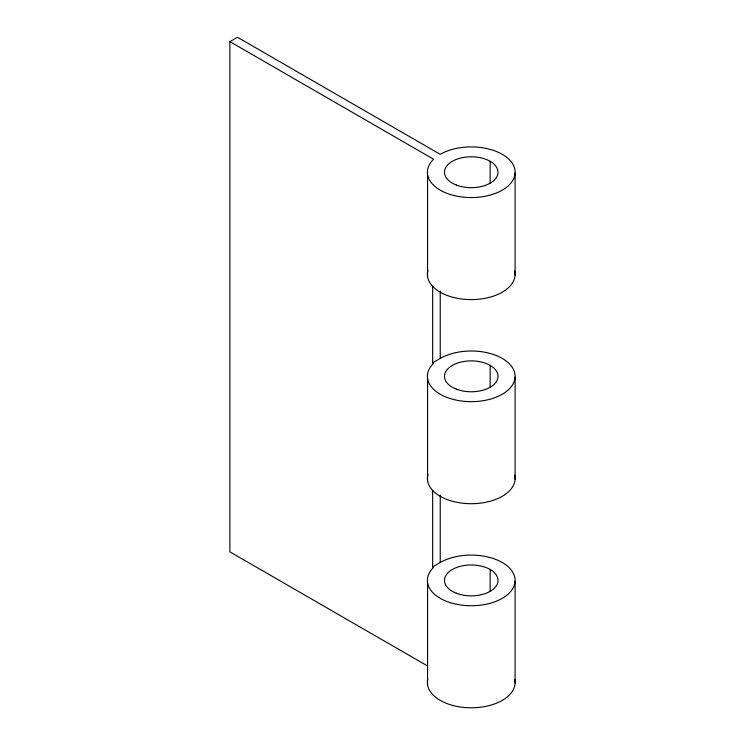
<?xml version="1.0" encoding="UTF-8"?>
<svg xmlns="http://www.w3.org/2000/svg" width="745" height="745" viewBox="0 0 745 745"><rect width="100%" height="100%" fill="white"/><g stroke="black" fill="none" stroke-linecap="round" stroke-linejoin="round"><path stroke-width="1.12" d="M229.879 41.618L237.45 37.25L440.23 154.327A43.871 25.33 0 0 1 512.551 163.695A43.871 25.33 0 0 1 466.975 197.444A43.871 25.33 0 0 1 433.599 159.234L229.879 41.618L229.879 551.849L427.574 665.993M432.659 362.787L440.23 358.42A43.871 25.33 0 0 1 512.551 367.788A43.871 25.33 0 0 1 466.975 401.536A43.871 25.33 0 0 1 433.599 363.327L432.659 362.787L432.659 286.248M432.659 566.88L440.23 562.512A43.871 25.33 0 0 1 512.551 571.881A43.871 25.33 0 0 1 466.975 605.629A43.871 25.33 0 0 1 433.599 567.42L432.659 566.88L432.659 490.34M515.093 173.045L515.093 275.091M515.093 377.138L515.093 479.184M515.093 581.23L515.093 683.277M490.163 161.311L490.163 183.345M490.163 365.404L490.163 387.437M490.163 569.497L490.163 591.53M440.23 291.155L440.23 358.42M440.23 495.257L440.23 562.512M427.555 174.544L427.555 276.591M427.555 378.637L427.555 480.683M427.555 582.73L427.555 684.776M514.758 475.114A43.871 25.33 0 0 1 470.421 503.704A43.871 25.33 0 0 1 427.984 474.174M514.758 271.022A43.871 25.33 0 0 1 470.421 299.602A43.871 25.33 0 0 1 427.984 270.072M514.804 679.44A43.871 25.33 0 0 1 470.961 707.797A43.871 25.33 0 0 1 427.76 679.105M456.331 389.151A26.755 15.44 0 0 0 497.939 377.37A26.755 15.44 0 0 0 459.469 362.461A26.755 15.44 0 0 0 456.331 389.151M456.331 593.243A26.755 15.44 0 0 0 497.939 581.472A26.755 15.44 0 0 0 459.469 566.554A26.755 15.44 0 0 0 456.331 593.243M456.331 185.058A26.755 15.44 0 0 0 497.939 173.278A26.755 15.44 0 0 0 459.469 158.368A26.755 15.44 0 0 0 456.331 185.058"/></g></svg>
